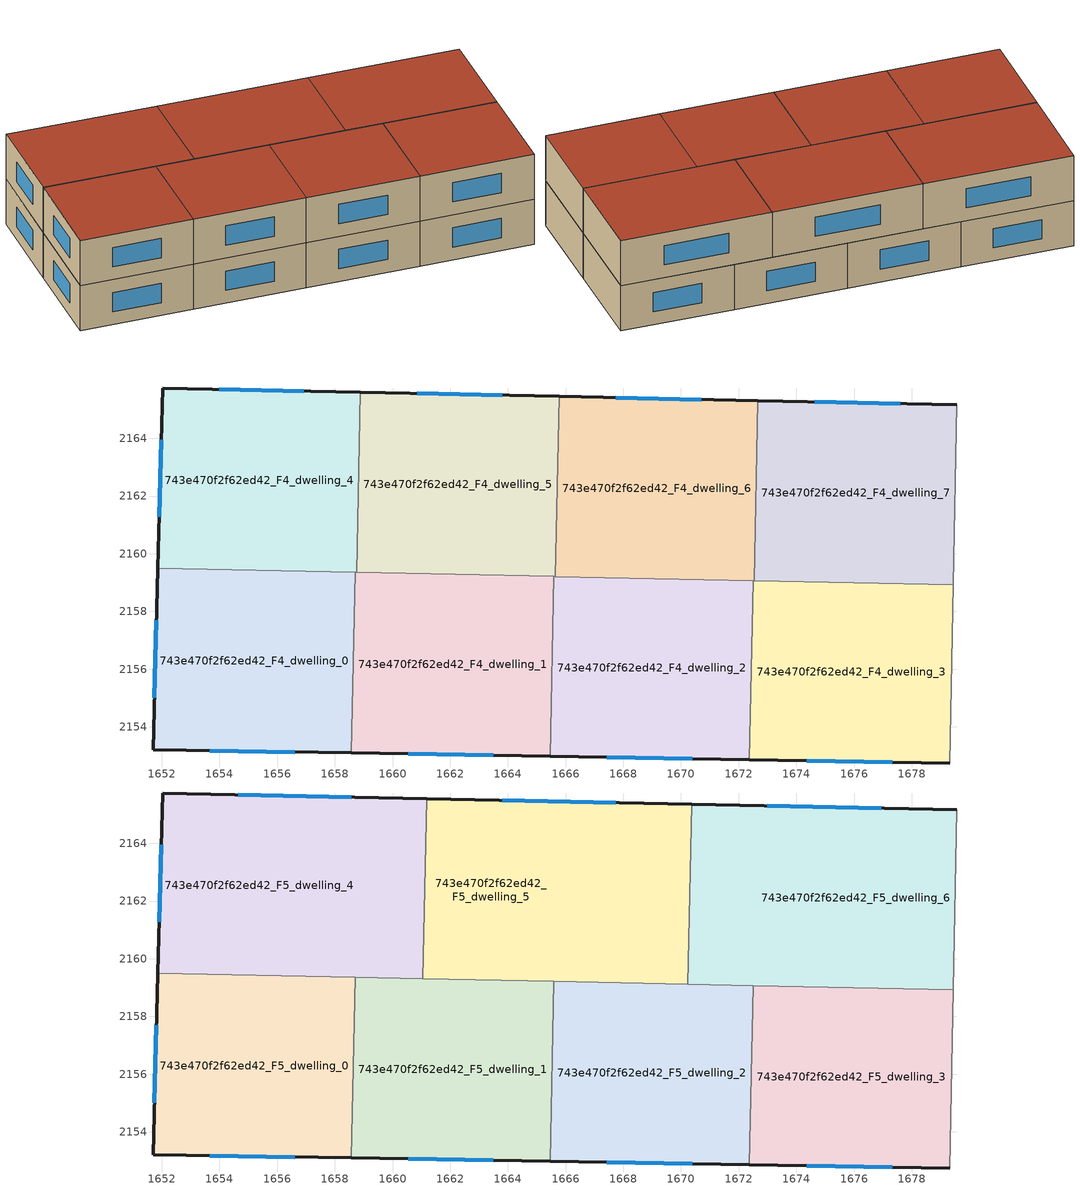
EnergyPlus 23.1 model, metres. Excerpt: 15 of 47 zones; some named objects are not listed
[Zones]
743e470f2f62ed42_F4_dwelling_0
 floor to 743e470f2f62ed42_F3_dwelling_0 (EU_floor_Construction): 1658.7,2159.35 1658.58,2153.09 1651.7,2153.21 1651.87,2159.49 z12
 wall outside (EU_wall_Construction): 1651.87,2159.49 1651.7,2153.21 1658.58,2153.09 z12:15
 wall to 743e470f2f62ed42_F4_dwelling_1 (EU_wall_Construction): 1658.58,2153.09 1658.7,2159.35 z12:15
 wall to 743e470f2f62ed42_F4_dwelling_4 (EU_wall_Construction): 1658.7,2159.35 1651.87,2159.49 z12:15
 window (EU_Window_Construction): 1653.67,2153.18 1656.61,2153.13 / 1651.82,2157.7 1651.75,2155 z12.86:14.14
743e470f2f62ed42_F4_dwelling_1
 floor to 743e470f2f62ed42_F3_dwelling_1 (EU_floor_Construction): 1665.59,2159.21 1665.46,2152.98 1658.58,2153.09 1658.7,2159.35 z12
 wall outside (EU_wall_Construction): 1658.58,2153.09 1665.46,2152.98 z12:15
 wall to 743e470f2f62ed42_F4_dwelling_2 (EU_wall_Construction): 1665.46,2152.98 1665.59,2159.21 z12:15
 wall to 743e470f2f62ed42_F4_dwelling_5 (EU_wall_Construction): 1665.59,2159.21 1658.76,2159.35 z12:15
 wall to 743e470f2f62ed42_F4_dwelling_4 (EU_wall_Construction): 1658.76,2159.35 1658.7,2159.35 z12:15
 window (EU_Window_Construction): 1660.54,2153.06 1663.49,2153.01 z12.86:14.14
743e470f2f62ed42_F4_dwelling_2
 floor to 743e470f2f62ed42_F3_dwelling_2 (EU_floor_Construction): 1672.5,2159.07 1672.37,2152.86 1665.46,2152.98 1665.59,2159.21 z12
 wall outside (EU_wall_Construction): 1665.46,2152.98 1672.37,2152.86 z12:15
 wall to 743e470f2f62ed42_F4_dwelling_3 (EU_wall_Construction): 1672.37,2152.86 1672.5,2159.07 z12:15
 wall to 743e470f2f62ed42_F4_dwelling_6 (EU_wall_Construction): 1672.5,2159.07 1665.65,2159.21 z12:15
 wall to 743e470f2f62ed42_F4_dwelling_5 (EU_wall_Construction): 1665.65,2159.21 1665.59,2159.21 z12:15
 window (EU_Window_Construction): 1667.43,2152.95 1670.4,2152.9 z12.86:14.14
743e470f2f62ed42_F4_dwelling_3
 floor to 743e470f2f62ed42_F3_dwelling_3 (EU_floor_Construction): 1679.44,2158.93 1679.31,2152.75 1672.37,2152.86 1672.5,2159.07 z12
 wall outside (EU_wall_Construction): 1672.37,2152.86 1679.31,2152.75 z12:15
 wall adiabatic (EU_wall_Construction): 1679.31,2152.75 1679.44,2158.93 z12:15
 wall to 743e470f2f62ed42_F4_dwelling_7 (EU_wall_Construction): 1679.44,2158.93 1672.54,2159.07 z12:15
 wall to 743e470f2f62ed42_F4_dwelling_6 (EU_wall_Construction): 1672.54,2159.07 1672.5,2159.07 z12:15
 window (EU_Window_Construction): 1674.35,2152.83 1677.33,2152.78 z12.86:14.14
743e470f2f62ed42_F4_dwelling_4
 floor to 743e470f2f62ed42_F3_dwelling_4 (EU_floor_Construction): 1658.89,2165.6 1658.76,2159.35 1651.87,2159.49 1652.03,2165.75 z12
 wall outside (EU_wall_Construction): 1658.89,2165.6 1652.03,2165.75 1651.87,2159.49 z12:15
 wall to 743e470f2f62ed42_F4_dwelling_5 (EU_wall_Construction): 1658.76,2159.35 1658.89,2165.6 z12:15
 window (EU_Window_Construction): 1651.98,2163.96 1651.91,2161.28 / 1656.93,2165.64 1653.99,2165.7 z12.86:14.14
743e470f2f62ed42_F4_dwelling_5
 floor to 743e470f2f62ed42_F3_dwelling_5 (EU_floor_Construction): 1665.77,2165.45 1665.65,2159.21 1658.76,2159.35 1658.89,2165.6 z12
 wall outside (EU_wall_Construction): 1665.77,2165.45 1658.89,2165.6 z12:15
 wall to 743e470f2f62ed42_F4_dwelling_6 (EU_wall_Construction): 1665.65,2159.21 1665.77,2165.45 z12:15
 window (EU_Window_Construction): 1663.81,2165.5 1660.86,2165.56 z12.86:14.14
743e470f2f62ed42_F4_dwelling_6
 floor to 743e470f2f62ed42_F3_dwelling_6 (EU_floor_Construction): 1672.66,2165.3 1672.54,2159.07 1665.65,2159.21 1665.77,2165.45 z12
 wall outside (EU_wall_Construction): 1672.66,2165.3 1665.77,2165.45 z12:15
 wall to 743e470f2f62ed42_F4_dwelling_7 (EU_wall_Construction): 1672.54,2159.07 1672.66,2165.3 z12:15
 window (EU_Window_Construction): 1670.7,2165.35 1667.74,2165.41 z12.86:14.14
743e470f2f62ed42_F4_dwelling_7
 floor to 743e470f2f62ed42_F3_dwelling_7 (EU_floor_Construction): 1679.56,2165.16 1679.44,2158.93 1672.54,2159.07 1672.66,2165.3 z12
 wall outside (EU_wall_Construction): 1679.56,2165.16 1672.66,2165.3 z12:15
 wall adiabatic (EU_wall_Construction): 1679.44,2158.93 1679.56,2165.16 z12:15
 window (EU_Window_Construction): 1677.59,2165.2 1674.64,2165.26 z12.86:14.14
743e470f2f62ed42_F5_dwelling_0
 floor to 743e470f2f62ed42_F4_dwelling_0 (EU_floor_Construction): 1658.7,2159.35 1658.58,2153.09 1651.7,2153.21 1651.87,2159.49 z15
 wall outside (EU_wall_Construction): 1651.87,2159.49 1651.7,2153.21 1658.58,2153.09 z15:18
 wall to 743e470f2f62ed42_F5_dwelling_1 (EU_wall_Construction): 1658.58,2153.09 1658.7,2159.35 z15:18
 wall to 743e470f2f62ed42_F5_dwelling_4 (EU_wall_Construction): 1658.7,2159.35 1651.87,2159.49 z15:18
 window (EU_Window_Construction): 1653.67,2153.18 1656.61,2153.13 / 1651.82,2157.7 1651.75,2155 z15.86:17.14
 roof outside (EU_roof_Construction): 1658.58,2153.09 1658.7,2159.35 1651.87,2159.49 1651.7,2153.21 z18
743e470f2f62ed42_F5_dwelling_1
 floor to 743e470f2f62ed42_F4_dwelling_1 (EU_floor_Construction): 1665.59,2159.21 1665.46,2152.98 1658.58,2153.09 1658.7,2159.35 z15
 wall outside (EU_wall_Construction): 1658.58,2153.09 1665.46,2152.98 z15:18
 wall to 743e470f2f62ed42_F5_dwelling_2 (EU_wall_Construction): 1665.46,2152.98 1665.59,2159.21 z15:18
 wall to 743e470f2f62ed42_F5_dwelling_5 (EU_wall_Construction): 1665.59,2159.21 1661.05,2159.3 z15:18
 wall to 743e470f2f62ed42_F5_dwelling_4 (EU_wall_Construction): 1661.05,2159.3 1658.7,2159.35 z15:18
 window (EU_Window_Construction): 1660.54,2153.06 1663.49,2153.01 z15.86:17.14
 roof outside (EU_roof_Construction): 1665.46,2152.98 1665.59,2159.21 1658.7,2159.35 1658.58,2153.09 z18
743e470f2f62ed42_F5_dwelling_2
 floor to 743e470f2f62ed42_F4_dwelling_2 (EU_floor_Construction): 1672.5,2159.07 1672.37,2152.86 1665.46,2152.98 1665.59,2159.21 z15
 wall outside (EU_wall_Construction): 1665.46,2152.98 1672.37,2152.86 z15:18
 wall to 743e470f2f62ed42_F5_dwelling_3 (EU_wall_Construction): 1672.37,2152.86 1672.5,2159.07 z15:18
 wall to 743e470f2f62ed42_F5_dwelling_6 (EU_wall_Construction): 1672.5,2159.07 1670.24,2159.12 z15:18
 wall to 743e470f2f62ed42_F5_dwelling_5 (EU_wall_Construction): 1670.24,2159.12 1665.59,2159.21 z15:18
 window (EU_Window_Construction): 1667.43,2152.95 1670.4,2152.9 z15.86:17.14
 roof outside (EU_roof_Construction): 1672.37,2152.86 1672.5,2159.07 1665.59,2159.21 1665.46,2152.98 z18
743e470f2f62ed42_F5_dwelling_3
 floor to 743e470f2f62ed42_F4_dwelling_3 (EU_floor_Construction): 1679.44,2158.93 1679.31,2152.75 1672.37,2152.86 1672.5,2159.07 z15
 wall outside (EU_wall_Construction): 1672.37,2152.86 1679.31,2152.75 z15:18
 wall adiabatic (EU_wall_Construction): 1679.31,2152.75 1679.44,2158.93 z15:18
 wall to 743e470f2f62ed42_F5_dwelling_6 (EU_wall_Construction): 1679.44,2158.93 1672.5,2159.07 z15:18
 window (EU_Window_Construction): 1674.35,2152.83 1677.33,2152.78 z15.86:17.14
 roof outside (EU_roof_Construction): 1679.31,2152.75 1679.44,2158.93 1672.5,2159.07 1672.37,2152.86 z18
743e470f2f62ed42_F5_dwelling_4
 floor to 743e470f2f62ed42_F4_dwelling_4 (EU_floor_Construction): 1658.89,2165.6 1658.76,2159.35 1651.87,2159.49 1652.03,2165.75 z15
 floor to 743e470f2f62ed42_F4_dwelling_5 (EU_floor_Construction): 1661.18,2165.55 1661.06,2159.31 1658.76,2159.35 1658.89,2165.6 z15
 wall outside (EU_wall_Construction): 1661.18,2165.55 1652.03,2165.75 1651.87,2159.49 z15:18
 wall to 743e470f2f62ed42_F5_dwelling_5 (EU_wall_Construction): 1661.05,2159.3 1661.18,2165.55 z15:18
 window (EU_Window_Construction): 1651.98,2163.96 1651.91,2161.28 / 1658.57,2165.61 1654.65,2165.69 z15.86:17.14
 roof outside (EU_roof_Construction): 1661.05,2159.3 1661.18,2165.55 1652.03,2165.75 1651.87,2159.49 z18
743e470f2f62ed42_F5_dwelling_5
 floor to 743e470f2f62ed42_F4_dwelling_5 (EU_floor_Construction): 1665.77,2165.45 1665.65,2159.21 1661.06,2159.31 1661.18,2165.55 z15
 floor to 743e470f2f62ed42_F4_dwelling_6 (EU_floor_Construction): 1670.37,2165.35 1670.24,2159.12 1665.65,2159.21 1665.77,2165.45 z15
 wall outside (EU_wall_Construction): 1670.37,2165.35 1661.18,2165.55 z15:18
 wall to 743e470f2f62ed42_F5_dwelling_6 (EU_wall_Construction): 1670.24,2159.12 1670.37,2165.35 z15:18
 window (EU_Window_Construction): 1667.74,2165.41 1663.81,2165.49 z15.86:17.14
 roof outside (EU_roof_Construction): 1670.24,2159.12 1670.37,2165.35 1661.18,2165.55 1661.05,2159.3 z18
743e470f2f62ed42_F5_dwelling_6
 floor to 743e470f2f62ed42_F4_dwelling_6 (EU_floor_Construction): 1672.66,2165.3 1672.54,2159.07 1670.24,2159.12 1670.37,2165.35 z15
 floor to 743e470f2f62ed42_F4_dwelling_7 (EU_floor_Construction): 1679.56,2165.16 1679.44,2158.93 1672.54,2159.07 1672.66,2165.3 z15
 wall outside (EU_wall_Construction): 1679.56,2165.16 1670.37,2165.35 z15:18
 wall adiabatic (EU_wall_Construction): 1679.44,2158.93 1679.56,2165.16 z15:18
 window (EU_Window_Construction): 1676.94,2165.21 1672.99,2165.3 z15.86:17.14
 roof outside (EU_roof_Construction): 1679.44,2158.93 1679.56,2165.16 1670.37,2165.35 1670.24,2159.12 z18
[Building]
EU S2 Campaign: North Axis=0; Terrain=City; Solar Distribution=FullExterior
[Site:Location]
Helsinki-Vantaa.AP: Latitude=60.317; Longitude=24.963; Time Zone=2; Elevation=54.6
[SizingPeriod:WeatherFileDays]
AnnualSizingPeriod: Begin Month=1; Begin Day of Month=1; End Month=12; End Day of Month=31; Day of Week for Start Day=Monday; Use Weather File Daylight Saving Period=No; Use Weather File Rain and Snow Indicators=No
[MATERIAL]
EU_InternalMass_Material: Roughness=MediumRough; Thickness=0.1; Conductivity=1; Density=1800; Specific Heat=900; Thermal Absorptance=0.9; Solar Absorptance=0.7; Visible Absorptance=0.7
[MATERIAL:NOMASS] Roughness=MediumRough; Thermal Absorptance=0.9; Solar Absorptance=0.7; Visible Absorptance=0.7
Name | Thermal Resistance
EU_wall_NoMass | 1.10183
EU_roof_NoMass; EU_floor_NoMass | 1.70606
[WINDOWMATERIAL:SIMPLEGLAZINGSYSTEM]
EU_Window_SimpleGlazing: UFactor=3.11035; Solar Heat Gain Coefficient=0.8; Visible Transmittance=0.8
[CONSTRUCTION]
EU_wall_Construction: EU_wall_NoMass
EU_roof_Construction: EU_roof_NoMass
EU_floor_Construction: EU_floor_NoMass
EU_Window_Construction: EU_Window_SimpleGlazing
EU_InternalMass_Construction: EU_InternalMass_Material
[ZONE] Type=1; Multiplier=1; Ceiling Height=autocalculate; Floor Area=autocalculate; Part of Total Floor Area=Yes
Name | Volume
743e470f2f62ed42_F4_dwelling_0; 743e470f2f62ed42_F5_dwelling_0; 743e470f2f62ed42_F4_dwelling_5 | 129.027
743e470f2f62ed42_F4_dwelling_1; 743e470f2f62ed42_F5_dwelling_1 | 129.021
743e470f2f62ed42_F4_dwelling_2; 743e470f2f62ed42_F5_dwelling_2 | 129.038
743e470f2f62ed42_F4_dwelling_3; 743e470f2f62ed42_F5_dwelling_3 | 129.031
743e470f2f62ed42_F4_dwelling_4 | 129.036
743e470f2f62ed42_F5_dwelling_4 | 172.04
743e470f2f62ed42_F5_dwelling_5 | 172.017
743e470f2f62ed42_F4_dwelling_6 | 129.032
743e470f2f62ed42_F5_dwelling_6 | 172.039
743e470f2f62ed42_F4_dwelling_7 | 129.018
[INTERNALMASS] Construction=EU_InternalMass_Construction
Name | Zone or ZoneList | Surface Area
743e470f2f62ed42_F4_dwelling_0_EU_InternalMass | 743e470f2f62ed42_F4_dwelling_0 | 43.0089
743e470f2f62ed42_F4_dwelling_1_EU_InternalMass | 743e470f2f62ed42_F4_dwelling_1 | 43.0073
743e470f2f62ed42_F4_dwelling_2_EU_InternalMass | 743e470f2f62ed42_F4_dwelling_2 | 43.0126
743e470f2f62ed42_F4_dwelling_3_EU_InternalMass | 743e470f2f62ed42_F4_dwelling_3 | 43.0103
743e470f2f62ed42_F4_dwelling_4_EU_InternalMass | 743e470f2f62ed42_F4_dwelling_4 | 43.0121
743e470f2f62ed42_F4_dwelling_5_EU_InternalMass | 743e470f2f62ed42_F4_dwelling_5 | 43.0089
743e470f2f62ed42_F4_dwelling_6_EU_InternalMass | 743e470f2f62ed42_F4_dwelling_6 | 43.0106
743e470f2f62ed42_F4_dwelling_7_EU_InternalMass | 743e470f2f62ed42_F4_dwelling_7 | 43.006
743e470f2f62ed42_F5_dwelling_0_EU_InternalMass | 743e470f2f62ed42_F5_dwelling_0 | 43.0089
743e470f2f62ed42_F5_dwelling_1_EU_InternalMass | 743e470f2f62ed42_F5_dwelling_1 | 43.0073
743e470f2f62ed42_F5_dwelling_2_EU_InternalMass | 743e470f2f62ed42_F5_dwelling_2 | 43.0126
743e470f2f62ed42_F5_dwelling_3_EU_InternalMass | 743e470f2f62ed42_F5_dwelling_3 | 43.0103
743e470f2f62ed42_F5_dwelling_4_EU_InternalMass | 743e470f2f62ed42_F5_dwelling_4 | 57.3466
743e470f2f62ed42_F5_dwelling_5_EU_InternalMass | 743e470f2f62ed42_F5_dwelling_5 | 57.342
743e470f2f62ed42_F5_dwelling_6_EU_InternalMass | 743e470f2f62ed42_F5_dwelling_6 | 57.3463
[OTHEREQUIPMENT] Fuel Type=Electricity; Design Level Calculation Method=Watts/Area; Power per Zone Floor Area=1; Fraction Latent=0; Fraction Radiant=0; Fraction Lost=0; Carbon Dioxide Generation Rate=0; EndUse Subcategory=EU_Step8_InternalGains
Name | Zone or ZoneList or Space or SpaceList | Schedule
EU_Step8_InternalGain_743e470f2f62ed42_F4_dwelling_0_f000 | 743e470f2f62ed42_F4_dwelling_0 | EU_Step8_GainSchedule_743e470f2f62ed42_F4_dwelling_0_f000
EU_Step8_InternalGain_743e470f2f62ed42_F4_dwelling_1_f000 | 743e470f2f62ed42_F4_dwelling_1 | EU_Step8_GainSchedule_743e470f2f62ed42_F4_dwelling_1_f000
EU_Step8_InternalGain_743e470f2f62ed42_F4_dwelling_2_f000 | 743e470f2f62ed42_F4_dwelling_2 | EU_Step8_GainSchedule_743e470f2f62ed42_F4_dwelling_2_f000
EU_Step8_InternalGain_743e470f2f62ed42_F4_dwelling_3_f000 | 743e470f2f62ed42_F4_dwelling_3 | EU_Step8_GainSchedule_743e470f2f62ed42_F4_dwelling_3_f000
EU_Step8_InternalGain_743e470f2f62ed42_F4_dwelling_4_f000 | 743e470f2f62ed42_F4_dwelling_4 | EU_Step8_GainSchedule_743e470f2f62ed42_F4_dwelling_4_f000
EU_Step8_InternalGain_743e470f2f62ed42_F4_dwelling_5_f000 | 743e470f2f62ed42_F4_dwelling_5 | EU_Step8_GainSchedule_743e470f2f62ed42_F4_dwelling_5_f000
EU_Step8_InternalGain_743e470f2f62ed42_F4_dwelling_6_f000 | 743e470f2f62ed42_F4_dwelling_6 | EU_Step8_GainSchedule_743e470f2f62ed42_F4_dwelling_6_f000
EU_Step8_InternalGain_743e470f2f62ed42_F4_dwelling_7_f000 | 743e470f2f62ed42_F4_dwelling_7 | EU_Step8_GainSchedule_743e470f2f62ed42_F4_dwelling_7_f000
EU_Step8_InternalGain_743e470f2f62ed42_F5_dwelling_0_f000 | 743e470f2f62ed42_F5_dwelling_0 | EU_Step8_GainSchedule_743e470f2f62ed42_F5_dwelling_0_f000
EU_Step8_InternalGain_743e470f2f62ed42_F5_dwelling_1_f000 | 743e470f2f62ed42_F5_dwelling_1 | EU_Step8_GainSchedule_743e470f2f62ed42_F5_dwelling_1_f000
EU_Step8_InternalGain_743e470f2f62ed42_F5_dwelling_2_f000 | 743e470f2f62ed42_F5_dwelling_2 | EU_Step8_GainSchedule_743e470f2f62ed42_F5_dwelling_2_f000
EU_Step8_InternalGain_743e470f2f62ed42_F5_dwelling_3_f000 | 743e470f2f62ed42_F5_dwelling_3 | EU_Step8_GainSchedule_743e470f2f62ed42_F5_dwelling_3_f000
EU_Step8_InternalGain_743e470f2f62ed42_F5_dwelling_4_f000 | 743e470f2f62ed42_F5_dwelling_4 | EU_Step8_GainSchedule_743e470f2f62ed42_F5_dwelling_4_f000
EU_Step8_InternalGain_743e470f2f62ed42_F5_dwelling_5_f000 | 743e470f2f62ed42_F5_dwelling_5 | EU_Step8_GainSchedule_743e470f2f62ed42_F5_dwelling_5_f000
EU_Step8_InternalGain_743e470f2f62ed42_F5_dwelling_6_f000 | 743e470f2f62ed42_F5_dwelling_6 | EU_Step8_GainSchedule_743e470f2f62ed42_F5_dwelling_6_f000
[ZONEVENTILATION:DESIGNFLOWRATE] Schedule=EU_AlwaysOn; Design Flow Rate Calculation Method=AirChanges/Hour; Air Changes per Hour=0.756316; Ventilation Type=Natural; Fan Pressure Rise=0; Fan Total Efficiency=1; Constant Term Coefficient=1; Temperature Term Coefficient=0; Velocity Term Coefficient=0; Velocity Squared Term Coefficient=0; Minimum Indoor Temperature=-100; Maximum Indoor Temperature=100; Delta Temperature=-100; Minimum Outdoor Temperature=-100; Maximum Outdoor Temperature=100; Maximum Wind Speed=40
Name | Zone or ZoneList or Space or SpaceList
EU_ConstantAir_743e470f2f62ed42_F4_dwelling_0 | 743e470f2f62ed42_F4_dwelling_0
EU_ConstantAir_743e470f2f62ed42_F4_dwelling_1 | 743e470f2f62ed42_F4_dwelling_1
EU_ConstantAir_743e470f2f62ed42_F4_dwelling_2 | 743e470f2f62ed42_F4_dwelling_2
EU_ConstantAir_743e470f2f62ed42_F4_dwelling_3 | 743e470f2f62ed42_F4_dwelling_3
EU_ConstantAir_743e470f2f62ed42_F4_dwelling_4 | 743e470f2f62ed42_F4_dwelling_4
EU_ConstantAir_743e470f2f62ed42_F4_dwelling_5 | 743e470f2f62ed42_F4_dwelling_5
EU_ConstantAir_743e470f2f62ed42_F4_dwelling_6 | 743e470f2f62ed42_F4_dwelling_6
EU_ConstantAir_743e470f2f62ed42_F4_dwelling_7 | 743e470f2f62ed42_F4_dwelling_7
EU_ConstantAir_743e470f2f62ed42_F5_dwelling_0 | 743e470f2f62ed42_F5_dwelling_0
EU_ConstantAir_743e470f2f62ed42_F5_dwelling_1 | 743e470f2f62ed42_F5_dwelling_1
EU_ConstantAir_743e470f2f62ed42_F5_dwelling_2 | 743e470f2f62ed42_F5_dwelling_2
EU_ConstantAir_743e470f2f62ed42_F5_dwelling_3 | 743e470f2f62ed42_F5_dwelling_3
EU_ConstantAir_743e470f2f62ed42_F5_dwelling_4 | 743e470f2f62ed42_F5_dwelling_4
EU_ConstantAir_743e470f2f62ed42_F5_dwelling_5 | 743e470f2f62ed42_F5_dwelling_5
EU_ConstantAir_743e470f2f62ed42_F5_dwelling_6 | 743e470f2f62ed42_F5_dwelling_6
[HVACTEMPLATE:ZONE:IDEALLOADSAIRSYSTEM] System Availability Schedule=EU_AlwaysOn; Maximum Heating Supply Air Temperature=50; Minimum Cooling Supply Air Temperature=13; Maximum Heating Supply Air Humidity Ratio=0.0156; Minimum Cooling Supply Air Humidity Ratio=0.0077; Heating Limit=NoLimit; Cooling Limit=NoLimit; Heating Availability Schedule=EU_AlwaysOn; Cooling Availability Schedule=EU_CoolingOff; Dehumidification Control Type=ConstantSensibleHeatRatio; Cooling Sensible Heat Ratio=0.7; Dehumidification Setpoint=60; Humidification Control Type=None; Humidification Setpoint=30; Outdoor Air Method=None; Outdoor Air Flow Rate per Person=0.00944; Outdoor Air Flow Rate per Zone Floor Area=0; Outdoor Air Flow Rate per Zone=0; Demand Controlled Ventilation Type=None; Outdoor Air Economizer Type=NoEconomizer; Heat Recovery Type=None; Sensible Heat Recovery Effectiveness=0.7; Latent Heat Recovery Effectiveness=0.65
Name | Template Thermostat
743e470f2f62ed42_F4_dwelling_0 | EU_HeatOnly_743e470f2f62ed42_F4_dwelling_0
743e470f2f62ed42_F4_dwelling_1 | EU_HeatOnly_743e470f2f62ed42_F4_dwelling_1
743e470f2f62ed42_F4_dwelling_2 | EU_HeatOnly_743e470f2f62ed42_F4_dwelling_2
743e470f2f62ed42_F4_dwelling_3 | EU_HeatOnly_743e470f2f62ed42_F4_dwelling_3
743e470f2f62ed42_F4_dwelling_4 | EU_HeatOnly_743e470f2f62ed42_F4_dwelling_4
743e470f2f62ed42_F4_dwelling_5 | EU_HeatOnly_743e470f2f62ed42_F4_dwelling_5
743e470f2f62ed42_F4_dwelling_6 | EU_HeatOnly_743e470f2f62ed42_F4_dwelling_6
743e470f2f62ed42_F4_dwelling_7 | EU_HeatOnly_743e470f2f62ed42_F4_dwelling_7
743e470f2f62ed42_F5_dwelling_0 | EU_HeatOnly_743e470f2f62ed42_F5_dwelling_0
743e470f2f62ed42_F5_dwelling_1 | EU_HeatOnly_743e470f2f62ed42_F5_dwelling_1
743e470f2f62ed42_F5_dwelling_2 | EU_HeatOnly_743e470f2f62ed42_F5_dwelling_2
743e470f2f62ed42_F5_dwelling_3 | EU_HeatOnly_743e470f2f62ed42_F5_dwelling_3
743e470f2f62ed42_F5_dwelling_4 | EU_HeatOnly_743e470f2f62ed42_F5_dwelling_4
743e470f2f62ed42_F5_dwelling_5 | EU_HeatOnly_743e470f2f62ed42_F5_dwelling_5
743e470f2f62ed42_F5_dwelling_6 | EU_HeatOnly_743e470f2f62ed42_F5_dwelling_6
[SIZING:ZONE] Zone Cooling Design Supply Air Temperature Input Method=SupplyAirTemperature; Zone Cooling Design Supply Air Temperature=13; Zone Heating Design Supply Air Temperature Input Method=SupplyAirTemperature; Zone Heating Design Supply Air Temperature=50; Zone Cooling Design Supply Air Humidity Ratio=0.008; Zone Heating Design Supply Air Humidity Ratio=0.008; Cooling Design Air Flow Method=DesignDay; Cooling Design Air Flow Rate=0; Cooling Minimum Air Flow per Zone Floor Area=0.000762; Cooling Minimum Air Flow=0; Cooling Minimum Air Flow Fraction=0.2; Heating Design Air Flow Method=DesignDay; Heating Design Air Flow Rate=0; Heating Maximum Air Flow per Zone Floor Area=0.002032; Heating Maximum Air Flow=0.141576; Heating Maximum Air Flow Fraction=0.3; Account for Dedicated Outdoor Air System=No; Dedicated Outdoor Air System Control Strategy=NeutralSupplyAir; Dedicated Outdoor Air Low Setpoint Temperature for Design=autosize; Dedicated Outdoor Air High Setpoint Temperature for Design=autosize; Zone Load Sizing Method=Sensible Load Only No Latent Load; Zone Latent Cooling Design Supply Air Humidity Ratio Input Method=HumidityRatioDifference; Zone Cooling Design Supply Air Humidity Ratio Difference=0.005; Zone Latent Heating Design Supply Air Humidity Ratio Input Method=HumidityRatioDifference; Zone Humidification Design Supply Air Humidity Ratio Difference=0.005
743e470f2f62ed42_F4_dwelling_0; 743e470f2f62ed42_F4_dwelling_1; 743e470f2f62ed42_F4_dwelling_2; 743e470f2f62ed42_F4_dwelling_3; 743e470f2f62ed42_F4_dwelling_4; 743e470f2f62ed42_F4_dwelling_5; 743e470f2f62ed42_F4_dwelling_6; 743e470f2f62ed42_F4_dwelling_7; 743e470f2f62ed42_F5_dwelling_0; 743e470f2f62ed42_F5_dwelling_1; 743e470f2f62ed42_F5_dwelling_2; 743e470f2f62ed42_F5_dwelling_3; 743e470f2f62ed42_F5_dwelling_4; 743e470f2f62ed42_F5_dwelling_5; 743e470f2f62ed42_F5_dwelling_6
[SCHEDULE:CONSTANT]
Name | Hourly Value
EU_AlwaysOn | 1
EU_CoolingOff | 0
[SCHEDULE:FILE] Column Number=1; Rows to Skip at Top=0; Number of Hours of Data=8760; Column Separator=Comma; Interpolate to Timestep=No; Minutes per Item=60; Adjust Schedule for Daylight Savings=Yes
Name | File
EU_Step8_GainSchedule_743e470f2f62ed42_F4_dwelling_0_f000 | ../../schedules/743e470f2f62ed42/743e470f2f62ed42_F4_dwelling_0_f000_gain.csv
EU_Step8_GainSchedule_743e470f2f62ed42_F4_dwelling_1_f000 | ../../schedules/743e470f2f62ed42/743e470f2f62ed42_F4_dwelling_1_f000_gain.csv
EU_Step8_GainSchedule_743e470f2f62ed42_F4_dwelling_2_f000 | ../../schedules/743e470f2f62ed42/743e470f2f62ed42_F4_dwelling_2_f000_gain.csv
EU_Step8_GainSchedule_743e470f2f62ed42_F4_dwelling_3_f000 | ../../schedules/743e470f2f62ed42/743e470f2f62ed42_F4_dwelling_3_f000_gain.csv
EU_Step8_GainSchedule_743e470f2f62ed42_F4_dwelling_4_f000 | ../../schedules/743e470f2f62ed42/743e470f2f62ed42_F4_dwelling_4_f000_gain.csv
EU_Step8_GainSchedule_743e470f2f62ed42_F4_dwelling_5_f000 | ../../schedules/743e470f2f62ed42/743e470f2f62ed42_F4_dwelling_5_f000_gain.csv
EU_Step8_GainSchedule_743e470f2f62ed42_F4_dwelling_6_f000 | ../../schedules/743e470f2f62ed42/743e470f2f62ed42_F4_dwelling_6_f000_gain.csv
EU_Step8_GainSchedule_743e470f2f62ed42_F4_dwelling_7_f000 | ../../schedules/743e470f2f62ed42/743e470f2f62ed42_F4_dwelling_7_f000_gain.csv
EU_Step8_GainSchedule_743e470f2f62ed42_F5_dwelling_0_f000 | ../../schedules/743e470f2f62ed42/743e470f2f62ed42_F5_dwelling_0_f000_gain.csv
EU_Step8_GainSchedule_743e470f2f62ed42_F5_dwelling_1_f000 | ../../schedules/743e470f2f62ed42/743e470f2f62ed42_F5_dwelling_1_f000_gain.csv
EU_Step8_GainSchedule_743e470f2f62ed42_F5_dwelling_2_f000 | ../../schedules/743e470f2f62ed42/743e470f2f62ed42_F5_dwelling_2_f000_gain.csv
EU_Step8_GainSchedule_743e470f2f62ed42_F5_dwelling_3_f000 | ../../schedules/743e470f2f62ed42/743e470f2f62ed42_F5_dwelling_3_f000_gain.csv
EU_Step8_GainSchedule_743e470f2f62ed42_F5_dwelling_4_f000 | ../../schedules/743e470f2f62ed42/743e470f2f62ed42_F5_dwelling_4_f000_gain.csv
EU_Step8_GainSchedule_743e470f2f62ed42_F5_dwelling_5_f000 | ../../schedules/743e470f2f62ed42/743e470f2f62ed42_F5_dwelling_5_f000_gain.csv
EU_Step8_GainSchedule_743e470f2f62ed42_F5_dwelling_6_f000 | ../../schedules/743e470f2f62ed42/743e470f2f62ed42_F5_dwelling_6_f000_gain.csv
